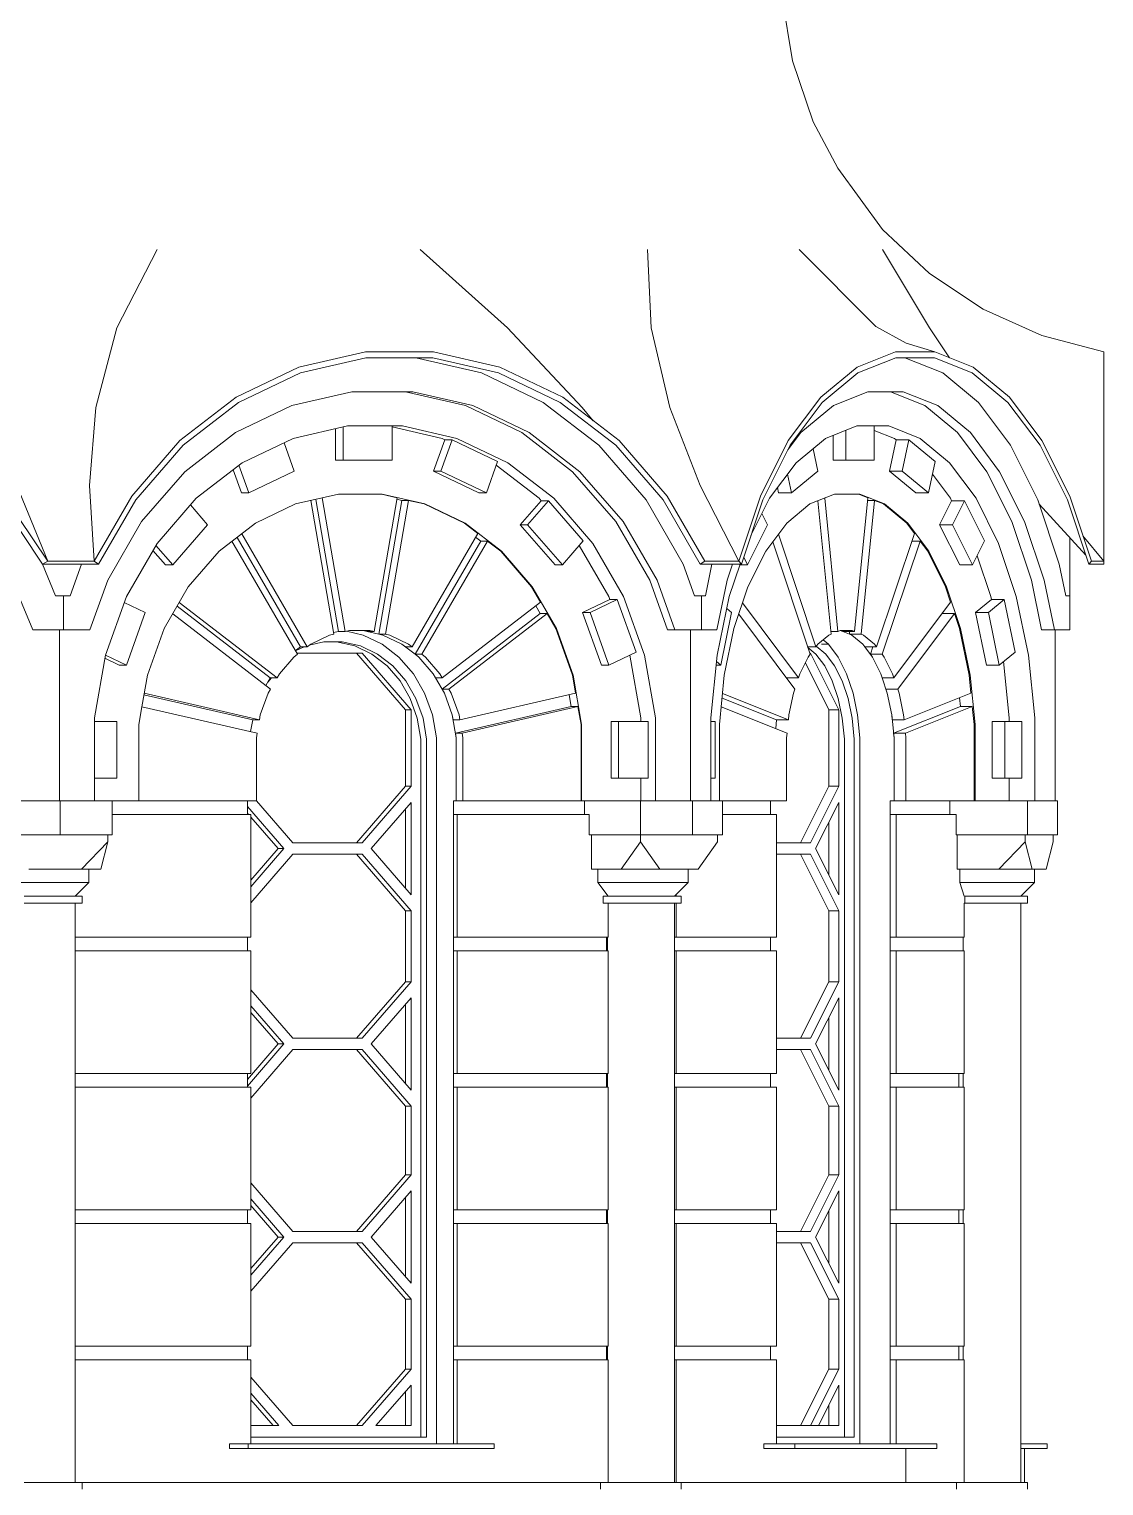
# Model space of a CAD drawing. Header units: millimetres. Extents: x -4890 to 184123, y 36 to 148549.
# Drawn here: x 90980 to 95710, y 132454 to 138866 of the extents above; entities that cross this region are included whole.
import ezdxf

# ---------------------------------------------------------------- set-up
doc = ezdxf.new("R2010")
doc.units = ezdxf.units.MM
doc.layers.add('Wall_Satelit', color=253, linetype='Continuous', lineweight=5)

msp = doc.modelspace()

# ---------------------------------------------------------------- linework, layer by layer
at = {"layer": 'Wall_Satelit'}
for p, q in [((94339.4, 138725.9), (94294.2, 139005.3)), ((94429.9, 138457.7), (94339.4, 138725.9)), ((94538.8, 138253.4), (94429.9, 138457.7)), ((94735.4, 137983.4), (94538.8, 138253.4)), ((94735.4, 137983.4), (94942.1, 137790.2)), ((91366, 137551.6), (91544.2, 137895.5)), ((92700.8, 137895.5), (93085.8, 137551.6)), ((93717.9, 137551.6), (93701.3, 137895.5)), ((94706.1, 137556.3), (94369.1, 137895.5)), ((94942.1, 137551.6), (94735.4, 137895.5)), ((94942.1, 137790.2), (95177.8, 137633.5)), ((95177.8, 137633.5), (95436, 137517.5)), ((91273.1, 137200.5), (91366, 137551.6)), ((93414.4, 137200.5), (93085.8, 137551.6)), ((93800.3, 137200.5), (93717.9, 137551.6)), ((94706.1, 137556.3), (94840.1, 137484)), ((95031, 137419.2), (94942.1, 137551.6)), ((94840.1, 137484), (94965.3, 137445.4)), ((95436, 137517.5), (95709.7, 137445.4)), ((92167.3, 137378.1), (92460.3, 137445.4)), ((92173.9, 137352.7), (92462.5, 137419)), ((92460.3, 137445.4), (92609.7, 137445.4)), ((92462.5, 137419), (92609.7, 137419)), ((92609.7, 137445.4), (92759.1, 137445.4)), ((92609.7, 137419), (92756.8, 137419)), ((92681.8, 137419), (92970.4, 137352.7)), ((92756.8, 137419), (93045.4, 137352.7)), ((92759.1, 137445.4), (93052.1, 137378.1)), ((94623.6, 137378.1), (94792.8, 137445.4)), ((94627.4, 137352.7), (94794.1, 137419)), ((94792.8, 137445.4), (94879, 137445.4)), ((94794.1, 137419), (94879, 137419)), ((94834.1, 137419), (95000.7, 137352.7)), ((94879, 137445.4), (94965.3, 137445.4)), ((94879, 137419), (94964, 137419)), ((94964, 137419), (95130.6, 137352.7)), ((94965.3, 137445.4), (95134.5, 137378.1)), ((95709.7, 137378.1), (95709.7, 137445.4)), ((91891.2, 137246), (92167.3, 137378.1)), ((91902, 137222.7), (92173.9, 137352.7)), ((92970.4, 137352.7), (93242.3, 137222.7)), ((93045.4, 137352.7), (93317.3, 137222.7)), ((93052.1, 137378.1), (93328.1, 137246)), ((94464.2, 137246), (94623.6, 137378.1)), ((94470.5, 137222.7), (94627.4, 137352.7)), ((95000.7, 137352.7), (95157.7, 137222.7)), ((95130.6, 137352.7), (95287.6, 137222.7)), ((95134.5, 137378.1), (95293.8, 137246)), ((95709.7, 137246), (95709.7, 137378.1)), ((91642.8, 137054.4), (91891.2, 137246)), ((91657.4, 137033.9), (91902, 137222.7)), ((91888.6, 137089.7), (92136.8, 137208.5)), ((92136.8, 137208.5), (92400.3, 137269)), ((92400.3, 137269), (92669, 137269)), ((92636.5, 137269), (92900, 137208.5)), ((92669, 137269), (92932.5, 137208.5)), ((92900, 137208.5), (93148.3, 137089.7)), ((92932.5, 137208.5), (93180.8, 137089.7)), ((93242.3, 137222.7), (93487, 137033.9)), ((93317.3, 137222.7), (93562, 137033.9)), ((93328.1, 137246), (93576.5, 137054.4)), ((94320.8, 137054.4), (94464.2, 137246)), ((94329.2, 137033.9), (94470.5, 137222.7)), ((94376.1, 137089.7), (94519.4, 137208.5)), ((94519.4, 137208.5), (94671.6, 137269)), ((94671.6, 137269), (94826.7, 137269)), ((94770.4, 137269), (94922.5, 137208.5)), ((94826.7, 137269), (94978.8, 137208.5)), ((94922.5, 137208.5), (95065.9, 137089.7)), ((94978.8, 137208.5), (95122.1, 137089.7)), ((95298.9, 137033.9), (95157.7, 137222.7)), ((95428.8, 137033.9), (95287.6, 137222.7)), ((95437.2, 137054.4), (95293.8, 137246)), ((95709.7, 137054.4), (95709.7, 137246)), ((91246.2, 136856.4), (91273.1, 137200.5)), ((93462.7, 137142.2), (93414.4, 137200.5)), ((93933.8, 136856.4), (93800.3, 137200.5)), ((91665.2, 136917.4), (91888.6, 137089.7)), ((92142.2, 137064.2), (92380.6, 137119)), ((92328.9, 136969), (92328.9, 137107.1)), ((92361.4, 136969), (92361.4, 137114.6)), ((92380.6, 137119), (92623.7, 137119)), ((92577.9, 136969), (92577.9, 137119)), ((92577.9, 137114.6), (92797.1, 137064.2)), ((92623.7, 137119), (92862.1, 137064.2)), ((93148.3, 137089.7), (93371.7, 136917.4)), ((93180.8, 137089.7), (93404.2, 136917.4)), ((94319, 137013.4), (94376.1, 137089.7)), ((94485, 137064.2), (94622.7, 137119)), ((94574, 136969), (94574, 137099.7)), ((94622.7, 137119), (94763, 137119)), ((94699, 136969), (94699, 137119)), ((94699, 137099.7), (94788.1, 137064.2)), ((94763, 137119), (94900.7, 137064.2)), ((95194.8, 136917.4), (95065.9, 137089.7)), ((95251.1, 136917.4), (95122.1, 137089.7)), ((91431.6, 136810.4), (91642.8, 137054.4)), ((91449.3, 136793.6), (91657.4, 137033.9)), ((91917.6, 136956.8), (92142.2, 137064.2)), ((92147.1, 136919.8), (92102.2, 137045.1)), ((92759.7, 136919.8), (92809.4, 137058.4)), ((92792.2, 136919.8), (92841.9, 137058.4)), ((92797.1, 137064.2), (92809.4, 137058.4)), ((92809.4, 137058.4), (92841.9, 137058.4)), ((92841.9, 137058.4), (93041.9, 136962.7)), ((92862.1, 137064.2), (93086.7, 136956.8)), ((93695.1, 136793.6), (93487, 137033.9)), ((93770.1, 136793.6), (93562, 137033.9)), ((93787.8, 136810.4), (93576.5, 137054.4)), ((94198.8, 136810.4), (94320.8, 137054.4)), ((94209.1, 136793.6), (94329.2, 137033.9)), ((94355.3, 136956.8), (94485, 137064.2)), ((94450.3, 136919.8), (94429.9, 137018.6)), ((94517.8, 136969), (94517.8, 137077.3)), ((94766.5, 136919.8), (94795.2, 137058.4)), ((94788.1, 137064.2), (94795.2, 137058.4)), ((94795.2, 137058.4), (94851.5, 137058.4)), ((94822.8, 136919.8), (94851.5, 137058.4)), ((94851.5, 137058.4), (94966.9, 136962.7)), ((94900.7, 137064.2), (95030.3, 136956.8)), ((95419.1, 136793.6), (95298.9, 137033.9)), ((95549, 136793.6), (95428.8, 137033.9)), ((95559.2, 136810.4), (95437.2, 137054.4)), ((95709.7, 136810.4), (95709.7, 137054.4)), ((91715.5, 136800.9), (91917.6, 136956.8)), ((92328.9, 136969), (92361.4, 136969)), ((92361.4, 136969), (92577.9, 136969)), ((92992.2, 136824.1), (93041.9, 136962.7)), ((93086.7, 136956.8), (93288.9, 136800.9)), ((94238.6, 136800.9), (94355.3, 136956.8)), ((94517.8, 136969), (94574, 136969)), ((94574, 136969), (94699, 136969)), ((94938.2, 136824.1), (94966.9, 136962.7)), ((95147, 136800.9), (95030.3, 136956.8)), ((91475.2, 136698), (91665.2, 136917.4)), ((91914.6, 136824.1), (91878, 136926.2)), ((91947.1, 136824.1), (91903.4, 136945.9)), ((91947.1, 136824.1), (92147.1, 136919.8)), ((92759.7, 136919.8), (92959.7, 136824.1)), ((92759.7, 136919.8), (92792.2, 136919.8)), ((92792.2, 136919.8), (92992.2, 136824.1)), ((93035.9, 136945.9), (93223.9, 136800.9)), ((93561.6, 136698), (93371.7, 136917.4)), ((93594.1, 136698), (93404.2, 136917.4)), ((94334.8, 136824.1), (94317.8, 136906.6)), ((94334.8, 136824.1), (94450.3, 136919.8)), ((94766.5, 136919.8), (94882, 136824.1)), ((94766.5, 136919.8), (94822.8, 136919.8)), ((94822.8, 136919.8), (94938.2, 136824.1)), ((95034.4, 136800.9), (94955.3, 136906.6)), ((95304.5, 136698), (95194.8, 136917.4)), ((95360.8, 136698), (95251.1, 136917.4)), ((91061.7, 136523.6), (90926, 136856.4)), ((91265.6, 136523.6), (91246.2, 136856.4)), ((91914.6, 136824.1), (91947.1, 136824.1)), ((92959.7, 136824.1), (92992.2, 136824.1)), ((94103, 136523.6), (93933.8, 136856.4)), ((94278.5, 136824.1), (94273.7, 136847.7)), ((94278.5, 136824.1), (94334.8, 136824.1)), ((94882, 136824.1), (94938.2, 136824.1)), ((91038.3, 136511.1), (90849.6, 136793.6)), ((91061.7, 136523.6), (90870, 136810.4)), ((91265.6, 136523.6), (91431.6, 136810.4)), ((91285.8, 136511.1), (91449.3, 136793.6)), ((91543.6, 136602.4), (91715.5, 136800.9)), ((91765.4, 136684), (91689.8, 136771.2)), ((91975.7, 136691), (92153, 136775.8)), ((92153, 136775.8), (92341.2, 136819)), ((92320.5, 136203.1), (92219.2, 136791)), ((92341.5, 136214.8), (92241.3, 136796.1)), ((92371.5, 136214.8), (92270.2, 136802.7)), ((92341.2, 136819), (92533.1, 136819)), ((92497.9, 136214.8), (92599.3, 136803.2)), ((92518.9, 136203.1), (92620.2, 136791.6)), ((92530.6, 136819), (92599.3, 136803.2)), ((92533.1, 136819), (92721.4, 136775.8)), ((92548.9, 136203.1), (92650.2, 136791.6)), ((92598.1, 136796.6), (92620.2, 136791.6)), ((92620.2, 136791.6), (92650.2, 136791.6)), ((92650.2, 136791.6), (92718.9, 136775.8)), ((92718.9, 136775.8), (92896.2, 136691)), ((92718.9, 136775.8), (92721.4, 136775.8)), ((92721.4, 136775.8), (92898.7, 136691)), ((93141.4, 136684), (93233.3, 136790)), ((93173.9, 136684), (93265.8, 136790)), ((93233.3, 136790), (93223.9, 136800.9)), ((93233.3, 136790), (93265.8, 136790)), ((93418.9, 136613.2), (93265.8, 136790)), ((93460.8, 136602.4), (93288.9, 136800.9)), ((93858.5, 136511.1), (93695.1, 136793.6)), ((93933.5, 136511.1), (93770.1, 136793.6)), ((93953.8, 136523.6), (93787.8, 136810.4)), ((94103, 136523.6), (94198.8, 136810.4)), ((94114.7, 136511.1), (94209.1, 136793.6)), ((94156.8, 136637.3), (94238.6, 136800.9)), ((94313.8, 136691), (94416.2, 136775.8)), ((94416.2, 136775.8), (94524.9, 136819)), ((94510, 136203.1), (94451.6, 136789.9)), ((94539.4, 136214.8), (94481.1, 136801.6)), ((94524.9, 136819), (94635.6, 136819)), ((94612.4, 136214.8), (94670.9, 136803.2)), ((94631.3, 136819), (94670.9, 136803.2)), ((94635.6, 136819), (94744.3, 136775.8)), ((94641.8, 136203.1), (94700.4, 136791.6)), ((94669.8, 136791.6), (94700.4, 136791.6)), ((94700.4, 136791.6), (94740, 136775.8)), ((94740, 136775.8), (94842.4, 136691)), ((94740, 136775.8), (94744.3, 136775.8)), ((94744.3, 136775.8), (94846.7, 136691)), ((94986.8, 136684), (95039.9, 136790)), ((95039.9, 136790), (95034.4, 136800.9)), ((95039.9, 136790), (95096.2, 136790)), ((95043.1, 136684), (95096.2, 136790)), ((95184.5, 136613.2), (95096.2, 136790)), ((95246.3, 136602.4), (95147, 136800.9)), ((95513.5, 136511.1), (95419.1, 136793.6)), ((95630.1, 136550.8), (95425.6, 136774.1)), ((95643.4, 136511.1), (95549, 136793.6)), ((95655, 136523.6), (95559.2, 136810.4)), ((95709.7, 136523.6), (95709.7, 136810.4)), ((91325.9, 136440.1), (91475.2, 136698)), ((93710.9, 136440.1), (93561.6, 136698)), ((93743.4, 136440.1), (93594.1, 136698)), ((94230, 136684), (94205.1, 136733.7)), ((95390.7, 136440.1), (95304.5, 136698)), ((95447, 136440.1), (95360.8, 136698)), ((91612.4, 136507.2), (91765.4, 136684)), ((91816.1, 136567.9), (91975.7, 136691)), ((92203.7, 136147.2), (91915.8, 136644.7)), ((92665.7, 136147.2), (92954.4, 136646.1)), ((92896.2, 136691), (92954.4, 136646.1)), ((92896.2, 136691), (92898.7, 136691)), ((92898.7, 136691), (93058.2, 136567.9)), ((93141.4, 136684), (93173.9, 136684)), ((93294.5, 136507.2), (93141.4, 136684)), ((93327, 136507.2), (93173.9, 136684)), ((94141.6, 136507.2), (94230, 136684)), ((94221.7, 136567.9), (94313.8, 136691)), ((94442.6, 136147.2), (94277.2, 136642.1)), ((94709.3, 136147.2), (94876, 136646.1)), ((94842.4, 136691), (94846.7, 136691)), ((94876, 136646.1), (94842.4, 136691)), ((94938.8, 136567.9), (94846.7, 136691)), ((94986.8, 136684), (95043.1, 136684)), ((95075.2, 136507.2), (94986.8, 136684)), ((95131.5, 136507.2), (95043.1, 136684)), ((95709.7, 136523.6), (95617.7, 136635.5)), ((91408.5, 136369), (91543.6, 136602.4)), ((91579.9, 136507.2), (91525.1, 136570.4)), ((91612.4, 136507.2), (91538.1, 136592.9)), ((91680.4, 136411.1), (91816.1, 136567.9)), ((92160.5, 136113.9), (91872.6, 136611.4)), ((92173.7, 136147.2), (91895, 136628.7)), ((92678.9, 136113.9), (92967.6, 136612.7)), ((92708.9, 136113.9), (92997.6, 136612.7)), ((92945.1, 136630.1), (92967.6, 136612.7)), ((92967.6, 136612.7), (92997.6, 136612.7)), ((92997.6, 136612.7), (93055.7, 136567.9)), ((93191.4, 136411.1), (93055.7, 136567.9)), ((93055.7, 136567.9), (93058.2, 136567.9)), ((93193.9, 136411.1), (93058.2, 136567.9)), ((93327, 136507.2), (93418.9, 136613.2)), ((93530.8, 136369), (93401.2, 136592.9)), ((93595.8, 136369), (93460.8, 136602.4)), ((94143.3, 136411.1), (94221.7, 136567.9)), ((94417.6, 136113.9), (94252.3, 136608.7)), ((94734.2, 136113.9), (94900.9, 136612.7)), ((94864.8, 136612.7), (94900.9, 136612.7)), ((94934.5, 136567.9), (94900.9, 136612.7)), ((94934.5, 136567.9), (94938.8, 136567.9)), ((95012.8, 136411.1), (94934.5, 136567.9)), ((95017.2, 136411.1), (94938.8, 136567.9)), ((95131.5, 136507.2), (95184.5, 136613.2)), ((95324.2, 136369), (95246.3, 136602.4)), ((95559.7, 136511.1), (95559.7, 136627.7)), ((91038.3, 136511.1), (91061.7, 136523.6)), ((91038.3, 136511.1), (91285.8, 136511.1)), ((91095.9, 136372.1), (91038.3, 136511.1)), ((91061.7, 136523.6), (91265.6, 136523.6)), ((91160.9, 136372.1), (91210.8, 136511.1)), ((91265.6, 136523.6), (91285.8, 136511.1)), ((91579.9, 136507.2), (91612.4, 136507.2)), ((93294.5, 136507.2), (93327, 136507.2)), ((93908.4, 136372.1), (93858.5, 136511.1)), ((93933.5, 136511.1), (93953.8, 136523.6)), ((93933.5, 136511.1), (94114.7, 136511.1)), ((93953.8, 136523.6), (94103, 136523.6)), ((93956, 136372.1), (93984.8, 136511.1)), ((94051.3, 136440.1), (94075, 136511.1)), ((94061.4, 136369), (94108.9, 136511.1)), ((94114.7, 136511.1), (94103, 136523.6)), ((94107.6, 136507.2), (94141.6, 136507.2)), ((94141.6, 136507.2), (94124.7, 136541)), ((95075.2, 136507.2), (95131.5, 136507.2)), ((95211.7, 136369), (95151.9, 136547.9)), ((95542.3, 136372.1), (95513.5, 136511.1)), ((95559.7, 136372.1), (95559.7, 136511.1)), ((95643.4, 136511.1), (95655, 136523.6)), ((95643.4, 136511.1), (95709.7, 136511.1)), ((95655, 136523.6), (95709.7, 136523.6)), ((95709.7, 136511.1), (95709.7, 136523.6)), ((90995.7, 136222.1), (90905.4, 136440.1)), ((91247.7, 136222.1), (91325.9, 136440.1)), ((93789.1, 136222.1), (93710.9, 136440.1)), ((93821.6, 136222.1), (93743.4, 136440.1)), ((94006.1, 136222.1), (94051.3, 136440.1)), ((95435.9, 136222.1), (95390.7, 136440.1)), ((95492.1, 136222.1), (95447, 136440.1)), ((91573.8, 136226.9), (91680.4, 136411.1)), ((93191.4, 136411.1), (93193.9, 136411.1)), ((93230.3, 136344), (93191.4, 136411.1)), ((93300.6, 136226.9), (93193.9, 136411.1)), ((94081.8, 136226.9), (94143.3, 136411.1)), ((95012.8, 136411.1), (95017.2, 136411.1)), ((95035.3, 136344), (95012.8, 136411.1)), ((95078.7, 136226.9), (95017.2, 136411.1)), ((91095.9, 136372.1), (91130.8, 136372.1)), ((91130.8, 136372.1), (91160.9, 136372.1)), ((91130.8, 136222.1), (91130.8, 136372.1)), ((91315.5, 136109.7), (91408.5, 136369)), ((91398.7, 136341.6), (91491, 136297.4)), ((91631.5, 136326.6), (92041.1, 136010.6)), ((91640.8, 136342.6), (92071.1, 136010.6)), ((92798.3, 136010.6), (93230.3, 136344)), ((93229.2, 136294.1), (93209.6, 136328)), ((93415.9, 136297.4), (93535.9, 136354.8)), ((93448.4, 136297.4), (93568.4, 136354.8)), ((93535.9, 136354.8), (93530.8, 136369)), ((93535.9, 136354.8), (93568.4, 136354.8)), ((93651.2, 136123.8), (93568.4, 136354.8)), ((93688.8, 136109.7), (93595.8, 136369)), ((93908.4, 136372.1), (93938.6, 136372.1)), ((93938.6, 136372.1), (93956, 136372.1)), ((93938.6, 136222.1), (93938.6, 136372.1)), ((94007.7, 136109.7), (94061.4, 136369)), ((94050.2, 136315), (94071.5, 136297.4)), ((94366, 136010.6), (94119.5, 136340)), ((94785.8, 136010.6), (95035.3, 136344)), ((95145.3, 136297.4), (95214.6, 136354.8)), ((95201.6, 136297.4), (95270.9, 136354.8)), ((95214.6, 136354.8), (95211.7, 136369)), ((95214.6, 136354.8), (95270.9, 136354.8)), ((95318.7, 136123.8), (95270.9, 136354.8)), ((95378, 136109.7), (95324.2, 136369)), ((95542.3, 136372.1), (95559.7, 136372.1)), ((95559.7, 136222.1), (95559.7, 136372.1)), ((91408.1, 136066.5), (91491, 136297.4)), ((91611.9, 136292.7), (92042.2, 135960.7)), ((92797.1, 135960.7), (93229.2, 136294.1)), ((92827.1, 135960.7), (93259.2, 136294.1)), ((93229.2, 136294.1), (93259.2, 136294.1)), ((93298.1, 136226.9), (93259.2, 136294.1)), ((93415.9, 136297.4), (93448.4, 136297.4)), ((93498.7, 136066.5), (93415.9, 136297.4)), ((93531.2, 136066.5), (93448.4, 136297.4)), ((94023.6, 136066.5), (94071.5, 136297.4)), ((94349.3, 135960.7), (94102.9, 136290.1)), ((94802.5, 135960.7), (95052, 136294.1)), ((95000, 136294.1), (94999.4, 136296)), ((95000, 136294.1), (95052, 136294.1)), ((95074.4, 136226.9), (95052, 136294.1)), ((95145.3, 136297.4), (95201.6, 136297.4)), ((95193.1, 136066.5), (95145.3, 136297.4)), ((95249.4, 136066.5), (95201.6, 136297.4)), ((90995.7, 136222.1), (91130.8, 136222.1)), ((91113.3, 135469), (91113.3, 136222.1)), ((91130.8, 136222.1), (91247.7, 136222.1)), ((91500.3, 136022.1), (91573.8, 136226.9)), ((92219.3, 136159.3), (92302.1, 136198.8)), ((92302.1, 136198.8), (92320.5, 136203.1)), ((92319.3, 136209.7), (92341.5, 136214.8)), ((92341.5, 136214.8), (92371.5, 136214.8)), ((92371.5, 136214.8), (92389.9, 136219)), ((92376.3, 136215.9), (92450.4, 136198.8)), ((92389.9, 136219), (92479.5, 136219)), ((92449.5, 136219), (92467.9, 136214.8)), ((92450.4, 136198.8), (92533.2, 136159.3)), ((92467.9, 136214.8), (92518.9, 136203.1)), ((92467.9, 136214.8), (92497.9, 136214.8)), ((92479.5, 136219), (92497.9, 136214.8)), ((92518.9, 136203.1), (92537.3, 136198.8)), ((92518.9, 136203.1), (92537.3, 136198.8)), ((92518.9, 136203.1), (92548.9, 136203.1)), ((92537.3, 136198.8), (92620, 136159.3)), ((92548.9, 136203.1), (92567.3, 136198.8)), ((92567.3, 136198.8), (92650, 136159.3)), ((93298.1, 136226.9), (93300.6, 136226.9)), ((93371.5, 136022.1), (93298.1, 136226.9)), ((93374, 136022.1), (93300.6, 136226.9)), ((93789.1, 136222.1), (93821.6, 136222.1)), ((93821.6, 136222.1), (93938.6, 136222.1)), ((93891, 135469), (93891, 136222.1)), ((93938.6, 136222.1), (94006.1, 136222.1)), ((94039.4, 136022.1), (94081.8, 136226.9)), ((94451.6, 136159.3), (94499.4, 136198.8)), ((94499.4, 136198.8), (94510, 136203.1)), ((94508.8, 136214.8), (94539.4, 136214.8)), ((94539.4, 136214.8), (94550.1, 136219)), ((94549.9, 136219), (94560.5, 136214.8)), ((94550.1, 136219), (94601.8, 136219)), ((94560.5, 136214.8), (94589.9, 136203.1)), ((94560.5, 136214.8), (94612.4, 136214.8)), ((94589.9, 136203.1), (94591, 136214.8)), ((94589.9, 136203.1), (94600.5, 136198.8)), ((94589.9, 136203.1), (94600.5, 136198.8)), ((94589.9, 136203.1), (94641.8, 136203.1)), ((94600.5, 136198.8), (94648.3, 136159.3)), ((94601.8, 136219), (94612.4, 136214.8)), ((94641.8, 136203.1), (94652.5, 136198.8)), ((94652.5, 136198.8), (94700.3, 136159.3)), ((95116.8, 136022.1), (95074.4, 136226.9)), ((95074.4, 136226.9), (95078.7, 136226.9)), ((95121.1, 136022.1), (95078.7, 136226.9)), ((95435.9, 136222.1), (95492.1, 136222.1)), ((95492.1, 136222.1), (95559.7, 136222.1)), ((95494.7, 135469), (95494.7, 136222.1)), ((92151.2, 136129.9), (92173.7, 136147.2)), ((92151.9, 136128.8), (92190.4, 136147.2)), ((92157.5, 136119), (92445.3, 136119)), ((92173.7, 136147.2), (92203.7, 136147.2)), ((92203.7, 136147.2), (92219.3, 136159.3)), ((92212.7, 136154.1), (92277.3, 136169)), ((92277.3, 136169), (92358.3, 136169)), ((92333.3, 136169), (92412.8, 136150.7)), ((92358.3, 136169), (92437.8, 136150.7)), ((92412.8, 136150.7), (92487.7, 136115)), ((92635.9, 135870.1), (92420.3, 136119)), ((92437.8, 136150.7), (92512.7, 136115)), ((92660.9, 135870.1), (92445.3, 136119)), ((92533.2, 136159.3), (92607.7, 136101.8)), ((92620, 136159.3), (92678.9, 136113.9)), ((92620, 136159.3), (92635.7, 136147.2)), ((92635.7, 136147.2), (92665.7, 136147.2)), ((92650, 136159.3), (92665.7, 136147.2)), ((93531.2, 136066.5), (93651.2, 136123.8)), ((94406.5, 136147.2), (94442.6, 136147.2)), ((94407.5, 136144.1), (94442.7, 136115)), ((94415.9, 136119), (94418.3, 136119)), ((94542.7, 135870.1), (94418.3, 136119)), ((94442.6, 136147.2), (94451.6, 136159.3)), ((94444.3, 136149.5), (94486, 136115)), ((94467, 136159.3), (94497.9, 136159.3)), ((94474.7, 136178.4), (94497.9, 136159.3)), ((94540.9, 136101.8), (94497.9, 136159.3)), ((94657.3, 136147.2), (94648.3, 136159.3)), ((94691.3, 136101.8), (94657.3, 136147.2)), ((94657.3, 136147.2), (94709.3, 136147.2)), ((94682.3, 136113.9), (94693.4, 136147.2)), ((94709.3, 136147.2), (94700.3, 136159.3)), ((95249.4, 136066.5), (95318.7, 136123.8)), ((91268.1, 135834.4), (91315.5, 136109.7)), ((91313.2, 136096.3), (91375.6, 136066.5)), ((91315.8, 136110.6), (91408.1, 136066.5)), ((91375.6, 136066.5), (91408.1, 136066.5)), ((92081.5, 136028.7), (92144.8, 136101.8)), ((92144.8, 136101.8), (92160.5, 136113.9)), ((92487.7, 136115), (92555.1, 136063)), ((92512.7, 136115), (92580.1, 136063)), ((92612.4, 135996.8), (92555.1, 136063)), ((92637.4, 135996.8), (92580.1, 136063)), ((92671, 136028.7), (92607.7, 136101.8)), ((92678.9, 136113.9), (92694.5, 136101.8)), ((92678.9, 136113.9), (92708.9, 136113.9)), ((92757.8, 136028.7), (92694.5, 136101.8)), ((92708.9, 136113.9), (92724.5, 136101.8)), ((92787.8, 136028.7), (92724.5, 136101.8)), ((93498.7, 136066.5), (93531.2, 136066.5)), ((93671.3, 135834.4), (93623.8, 136109.7)), ((93736.3, 135834.4), (93688.8, 136109.7)), ((93980.3, 135834.4), (94007.7, 136109.7)), ((94003.4, 136066.5), (94023.6, 136066.5)), ((94005, 136081.9), (94023.6, 136066.5)), ((94372, 136028.7), (94408.6, 136101.8)), ((94499.4, 135870.1), (94396.1, 136076.8)), ((94408.6, 136101.8), (94417.6, 136113.9)), ((94481.6, 136063), (94442.7, 136115)), ((94514.7, 135996.8), (94481.6, 136063)), ((94524.9, 136063), (94486, 136115)), ((94558, 135996.8), (94524.9, 136063)), ((94577.4, 136028.7), (94540.9, 136101.8)), ((94682.3, 136113.9), (94734.2, 136113.9)), ((94691.3, 136101.8), (94682.3, 136113.9)), ((94727.9, 136028.7), (94691.3, 136101.8)), ((94743.3, 136101.8), (94734.2, 136113.9)), ((94779.8, 136028.7), (94743.3, 136101.8)), ((95193.1, 136066.5), (95249.4, 136066.5)), ((95292.8, 135834.4), (95268.1, 136081.9)), ((95405.3, 135834.4), (95378, 136109.7)), ((91476.5, 135883.5), (91500.3, 136022.1)), ((92021.5, 135976.7), (92041.1, 136010.6)), ((92030.1, 135991.7), (92046.5, 136010.6)), ((92041.1, 136010.6), (92071.1, 136010.6)), ((92071.1, 136010.6), (92081.5, 136028.7)), ((92657.4, 135919), (92612.4, 135996.8)), ((92682.4, 135919), (92637.4, 135996.8)), ((92720.7, 135942.7), (92671, 136028.7)), ((92768.3, 136010.6), (92757.8, 136028.7)), ((92807.6, 135942.7), (92768.3, 136010.6)), ((92768.3, 136010.6), (92798.3, 136010.6)), ((92798.3, 136010.6), (92787.8, 136028.7)), ((93371.5, 136022.1), (93374, 136022.1)), ((93385.2, 135942.9), (93371.5, 136022.1)), ((93411.5, 135804.8), (93374, 136022.1)), ((94017.8, 135804.8), (94039.4, 136022.1)), ((94313.4, 136008.7), (94314, 136010.6)), ((94314, 136010.6), (94366, 136010.6)), ((94366, 136010.6), (94372, 136028.7)), ((94540.7, 135919), (94514.7, 135996.8)), ((94584, 135919), (94558, 135996.8)), ((94606.2, 135942.7), (94577.4, 136028.7)), ((94733.9, 136010.6), (94727.9, 136028.7)), ((94756.6, 135942.7), (94733.9, 136010.6)), ((94733.9, 136010.6), (94785.8, 136010.6)), ((94785.8, 136010.6), (94779.8, 136028.7)), ((95116.8, 136022.1), (95121.1, 136022.1)), ((95124.7, 135942.9), (95116.8, 136022.1)), ((95142.8, 135804.8), (95121.1, 136022.1)), ((91485.4, 135935.7), (91963.8, 135825.9)), ((91486.6, 135942.3), (91993.8, 135825.9)), ((91997.5, 135847.1), (92031.8, 135942.7)), ((92031.8, 135942.7), (92042.2, 135960.7)), ((92755, 135847.1), (92720.7, 135942.7)), ((92797.1, 135960.7), (92827.1, 135960.7)), ((92807.6, 135942.7), (92797.1, 135960.7)), ((92841.9, 135847.1), (92807.6, 135942.7)), ((92837.6, 135942.7), (92827.1, 135960.7)), ((92871.9, 135847.1), (92837.6, 135942.7)), ((92875.5, 135825.9), (93385.2, 135942.9)), ((93365.3, 135884.1), (93356.3, 135936.3)), ((94031.3, 135941.2), (94321.4, 135825.9)), ((94323.5, 135847.1), (94343.3, 135942.7)), ((94343.3, 135942.7), (94349.3, 135960.7)), ((94625.9, 135847.1), (94606.2, 135942.7)), ((94750.6, 135960.7), (94802.5, 135960.7)), ((94756.6, 135942.7), (94750.6, 135960.7)), ((94776.4, 135847.1), (94756.6, 135942.7)), ((94808.5, 135942.7), (94802.5, 135960.7)), ((94828.3, 135847.1), (94808.5, 135942.7)), ((94830.5, 135825.9), (95124.7, 135942.9)), ((91462.9, 135804.8), (91476.4, 135883.5)), ((91476.5, 135883.5), (91983.7, 135767)), ((92635.9, 135533), (92635.9, 135870.1)), ((92635.9, 135870.1), (92660.9, 135870.1)), ((92688.4, 135832.6), (92657.4, 135919)), ((92660.9, 135533), (92660.9, 135870.1)), ((92713.4, 135832.6), (92682.4, 135919)), ((92855.7, 135767), (93365.3, 135884.1)), ((92885.7, 135767), (93395.3, 135884.1)), ((93365.3, 135884.1), (93395.3, 135884.1)), ((93409, 135804.8), (93395.3, 135884.1)), ((94025.5, 135882.4), (94315.5, 135767)), ((94029.3, 135921.4), (94269.4, 135825.9)), ((94499.4, 135533), (94499.4, 135870.1)), ((94499.4, 135870.1), (94542.7, 135870.1)), ((94558.6, 135832.6), (94540.7, 135919)), ((94542.7, 135533), (94542.7, 135870.1)), ((94601.9, 135832.6), (94584, 135919)), ((94784.3, 135767), (95078.6, 135884.1)), ((94836.3, 135767), (95130.5, 135884.1)), ((95078.6, 135884.1), (95074.7, 135923)), ((95078.6, 135884.1), (95130.5, 135884.1)), ((95138.4, 135804.8), (95130.5, 135884.1)), ((91268.1, 135469), (91268.1, 135834.4)), ((91268.1, 135819), (91365.5, 135819)), ((91365.5, 135569), (91365.5, 135819)), ((91462.9, 135469), (91462.9, 135804.8)), ((91954.8, 135773.6), (91963.8, 135825.9)), ((91963.8, 135825.9), (91993.8, 135825.9)), ((91993.8, 135825.9), (91997.5, 135847.1)), ((92704.2, 135740.8), (92688.4, 135832.6)), ((92729.2, 135740.8), (92713.4, 135832.6)), ((92772.5, 135745.7), (92755, 135847.1)), ((92859.3, 135745.7), (92841.9, 135847.1)), ((92845.5, 135825.9), (92841.9, 135847.1)), ((92845.5, 135825.9), (92875.5, 135825.9)), ((92875.5, 135825.9), (92871.9, 135847.1)), ((93409, 135469), (93409, 135804.8)), ((93409, 135804.8), (93411.5, 135804.8)), ((93411.5, 135469), (93411.5, 135804.8)), ((93541.4, 135569), (93541.4, 135819)), ((93541.4, 135819), (93573.9, 135819)), ((93573.9, 135569), (93573.9, 135819)), ((93573.9, 135819), (93703.8, 135819)), ((93671.3, 135819), (93671.3, 135834.4)), ((93703.8, 135569), (93703.8, 135819)), ((93736.3, 135469), (93736.3, 135834.4)), ((93980.3, 135469), (93980.3, 135834.4)), ((93980.3, 135819), (93999, 135819)), ((93999, 135569), (93999, 135819)), ((94017.8, 135469), (94017.8, 135804.8)), ((94265.6, 135786.9), (94269.4, 135825.9)), ((94269.4, 135825.9), (94321.4, 135825.9)), ((94321.4, 135825.9), (94323.5, 135847.1)), ((94567.7, 135740.8), (94558.6, 135832.6)), ((94611, 135740.8), (94601.9, 135832.6)), ((94636, 135745.7), (94625.9, 135847.1)), ((94786.5, 135745.7), (94776.4, 135847.1)), ((94778.5, 135825.9), (94776.4, 135847.1)), ((94778.5, 135825.9), (94830.5, 135825.9)), ((94830.5, 135825.9), (94828.3, 135847.1)), ((95138.4, 135469), (95138.4, 135804.8)), ((95138.4, 135804.8), (95142.8, 135804.8)), ((95142.8, 135469), (95142.8, 135804.8)), ((95217.8, 135569), (95217.8, 135819)), ((95217.8, 135819), (95274, 135819)), ((95274, 135569), (95274, 135819)), ((95274, 135819), (95349, 135819)), ((95292.8, 135819), (95292.8, 135834.4)), ((95349, 135569), (95349, 135819)), ((95405.3, 135469), (95405.3, 135834.4)), ((91980, 135745.7), (91983.7, 135767)), ((91980, 135469), (91980, 135745.7)), ((92704.2, 132669), (92704.2, 135740.8)), ((92729.2, 132669), (92729.2, 135740.8)), ((92772.5, 132639), (92772.5, 135745.7)), ((92859.3, 135745.7), (92855.7, 135767)), ((92855.7, 135767), (92885.7, 135767)), ((92859.3, 135469), (92859.3, 135745.7)), ((92889.3, 135745.7), (92885.7, 135767)), ((92889.3, 135469), (92889.3, 135745.7)), ((94313.4, 135745.7), (94315.5, 135767)), ((94313.4, 135469), (94313.4, 135745.7)), ((94567.7, 132669), (94567.7, 135740.8)), ((94611, 132669), (94611, 135740.8)), ((94636, 132639), (94636, 135745.7)), ((94786.5, 135745.7), (94784.3, 135767)), ((94784.3, 135767), (94836.3, 135767)), ((94786.5, 135469), (94786.5, 135745.7)), ((94838.4, 135745.7), (94836.3, 135767)), ((94838.4, 135469), (94838.4, 135745.7)), ((91268.1, 135569), (91365.5, 135569)), ((93541.4, 135569), (93573.9, 135569)), ((93573.9, 135569), (93703.8, 135569)), ((93671.3, 135469), (93671.3, 135569)), ((93980.3, 135569), (93999, 135569)), ((95217.8, 135569), (95274, 135569)), ((95274, 135569), (95349, 135569)), ((95292.8, 135469), (95292.8, 135569)), ((92420.3, 135284), (92635.9, 135533)), ((92445.3, 135284), (92660.9, 135533)), ((92635.9, 135533), (92660.9, 135533)), ((94375, 135284), (94499.4, 135533)), ((94418.3, 135284), (94542.7, 135533)), ((94499.4, 135533), (94542.7, 135533)), ((90852.2, 135469), (91116.2, 135469)), ((91116.2, 135319), (91116.2, 135469)), ((91116.2, 135469), (91344.8, 135469)), ((91344.8, 135319), (91344.8, 135469)), ((91344.8, 135469), (91462.9, 135469)), ((91462.9, 135469), (91980, 135469)), ((91940.4, 135409), (91940.4, 135469)), ((92100.8, 135259), (91940.4, 135444.2)), ((91945.9, 135409), (91940.4, 135415.3)), ((92140.4, 135284), (91980, 135469.2)), ((92484.9, 135259), (92660.9, 135462.3)), ((92635.9, 135084.6), (92635.9, 135433.4)), ((92660.9, 135055.8), (92660.9, 135462.3)), ((92848.3, 132639), (92848.3, 135469)), ((92848.3, 135469), (92859.3, 135469)), ((92859.3, 135469), (92889.3, 135469)), ((92889.3, 135469), (93409, 135469)), ((93409, 135469), (93411.5, 135469)), ((93411.5, 135469), (93567.2, 135469)), ((93423.5, 135409), (93423.5, 135469)), ((93567.2, 135469), (93670.2, 135469)), ((93670.2, 135319), (93670.2, 135469)), ((93670.2, 135469), (93898.8, 135469)), ((93898.8, 135319), (93898.8, 135469)), ((93898.8, 135469), (94030.8, 135469)), ((94030.8, 135319), (94030.8, 135469)), ((94030.8, 135469), (94313.4, 135469)), ((94242.4, 135409), (94242.4, 135469)), ((94441.1, 135259), (94542.7, 135462.3)), ((94542.7, 135055.8), (94542.7, 135462.3)), ((94769.9, 132639), (94769.9, 135469)), ((94769.9, 135469), (94786.5, 135469)), ((94786.5, 135469), (94838.4, 135469)), ((94838.4, 135469), (95138.4, 135469)), ((95031.3, 135409), (95031.3, 135469)), ((95138.4, 135469), (95142.8, 135469)), ((95142.8, 135469), (95232.7, 135469)), ((95232.7, 135469), (95373.4, 135469)), ((95373.4, 135319), (95373.4, 135469)), ((95373.4, 135469), (95505.4, 135469)), ((95505.4, 135319), (95505.4, 135469)), ((91344.8, 135409), (91472.7, 135409)), ((91472.7, 135409), (91955.6, 135409)), ((91955.6, 134869), (91955.6, 135409)), ((92075.8, 135259), (91955.6, 135397.8)), ((92848.3, 135409), (92863.4, 135409)), ((92863.4, 135409), (92980.8, 135409)), ((92863.4, 134869), (92863.4, 135409)), ((92980.8, 135409), (93422.9, 135409)), ((93422.9, 135409), (93444.7, 135409)), ((93444.7, 135319), (93444.7, 135409)), ((94030.8, 135409), (94190, 135409)), ((94190, 135409), (94268.5, 135409)), ((94268.5, 134869), (94268.5, 135409)), ((94499.4, 135142.4), (94499.4, 135375.7)), ((94769.9, 135409), (94796.1, 135409)), ((94796.1, 135409), (94996.1, 135409)), ((94796.1, 134869), (94796.1, 135409)), ((94996.1, 135409), (95060.3, 135409)), ((95060.3, 135319), (95060.3, 135409)), ((90852.2, 135319), (91116.2, 135319)), ((91116.2, 135319), (91344.8, 135319)), ((91210.6, 135169), (91326.5, 135289)), ((91295.4, 135169), (91326.5, 135289)), ((91326.5, 135289), (91326.5, 135319)), ((93444.7, 135319), (93670.2, 135319)), ((93455.3, 135169), (93455.3, 135319)), ((93585.4, 135169), (93670.2, 135289)), ((93670.2, 135289), (93670.2, 135319)), ((93670.2, 135319), (93898.8, 135319)), ((93755.1, 135169), (93670.2, 135289)), ((93898.8, 135319), (94030.8, 135319)), ((93924.8, 135169), (94009.6, 135289)), ((94009.6, 135289), (94009.6, 135319)), ((95060.3, 135319), (95373.4, 135319)), ((95064.7, 135169), (95064.7, 135319)), ((95246.9, 135169), (95362.8, 135289)), ((95362.8, 135289), (95362.8, 135319)), ((95393.8, 135169), (95362.8, 135289)), ((95373.4, 135319), (95505.4, 135319)), ((95455.9, 135169), (95487, 135289)), ((95487, 135289), (95487, 135319)), ((91955.6, 135120.2), (92075.8, 135259)), ((91955.6, 135091.3), (92100.8, 135259)), ((91955.6, 135020.6), (92140.4, 135234)), ((92075.8, 135259), (92100.8, 135259)), ((92140.4, 135284), (92445.3, 135284)), ((92140.4, 135234), (92445.3, 135234)), ((92635.9, 134985.1), (92420.3, 135234)), ((92660.9, 134985.1), (92445.3, 135234)), ((92660.9, 135055.8), (92484.9, 135259)), ((94268.5, 135284), (94418.3, 135284)), ((94268.5, 135234), (94418.3, 135234)), ((94499.4, 134985.1), (94375, 135234)), ((94542.7, 134985.1), (94418.3, 135234)), ((94542.7, 135055.8), (94441.1, 135259)), ((90978.7, 135169), (91210.6, 135169)), ((91210.6, 135169), (91295.4, 135169)), ((91243.4, 135109), (91243.4, 135169)), ((93455.3, 135169), (93585.4, 135169)), ((93483, 135109), (93483, 135169)), ((93585.4, 135169), (93755.1, 135169)), ((93755.1, 135169), (93924.8, 135169)), ((93880.2, 135109), (93880.2, 135169)), ((95064.7, 135169), (95246.9, 135169)), ((95076.4, 135109), (95076.4, 135169)), ((95246.9, 135169), (95393.8, 135169)), ((95393.8, 135169), (95455.9, 135169)), ((95404, 135109), (95404, 135169)), ((90945.4, 135109), (90984.6, 135109)), ((90984.6, 135109), (91025.6, 135109)), ((91025.6, 135109), (91066.9, 135109)), ((91066.9, 135109), (91106.9, 135109)), ((91106.9, 135109), (91144, 135109)), ((91144, 135109), (91176.8, 135109)), ((91176.8, 135109), (91204.1, 135109)), ((91183.2, 135049), (91243.4, 135109)), ((91204.1, 135109), (91224.7, 135109)), ((91224.7, 135109), (91238, 135109)), ((91238, 135109), (91243.4, 135109)), ((93528.9, 135049), (93483, 135109)), ((93483, 135109), (93484.1, 135109)), ((93484.1, 135109), (93507.1, 135109)), ((93507.1, 135109), (93536.3, 135109)), ((93536.3, 135109), (93570.7, 135109)), ((93570.7, 135109), (93609, 135109)), ((93609, 135109), (93649.5, 135109)), ((93649.5, 135109), (93690.9, 135109)), ((93690.9, 135109), (93731.5, 135109)), ((93731.5, 135109), (93769.7, 135109)), ((93769.7, 135109), (93804.1, 135109)), ((93804.1, 135109), (93833.3, 135109)), ((93820.2, 135049), (93880.2, 135109)), ((93833.3, 135109), (93856.3, 135109)), ((93856.3, 135109), (93872.1, 135109)), ((93872.1, 135109), (93880.2, 135109)), ((95095.1, 135049), (95076.4, 135109)), ((95076.4, 135109), (95081.6, 135109)), ((95081.6, 135109), (95118.7, 135109)), ((95118.7, 135109), (95158.7, 135109)), ((95158.7, 135109), (95200, 135109)), ((95200, 135109), (95241, 135109)), ((95241, 135109), (95280.2, 135109)), ((95280.2, 135109), (95316, 135109)), ((95316, 135109), (95347.1, 135109)), ((95343.7, 135049), (95404, 135109)), ((95347.1, 135109), (95372.3, 135109)), ((95372.3, 135109), (95390.6, 135109)), ((95390.6, 135109), (95401.3, 135109)), ((95401.3, 135109), (95404, 135109)), ((90957.9, 135049), (90991.5, 135049)), ((90991.5, 135049), (91026.6, 135049)), ((91026.6, 135049), (91062, 135049)), ((91062, 135049), (91096.2, 135049)), ((91096.2, 135049), (91128, 135049)), ((91128, 135049), (91156.2, 135049)), ((91156.2, 135049), (91179.6, 135049)), ((91179.6, 135049), (91197.3, 135049)), ((91197.3, 135049), (91208.7, 135049)), ((91208.7, 135049), (91213.3, 135049)), ((91213.3, 135019), (91213.3, 135049)), ((93506, 135019), (93506, 135049)), ((93506, 135049), (93510.7, 135049)), ((93510.7, 135049), (93530.4, 135049)), ((93530.4, 135049), (93555.5, 135049)), ((93555.5, 135049), (93584.9, 135049)), ((93584.9, 135049), (93617.7, 135049)), ((93617.7, 135049), (93652.5, 135049)), ((93652.5, 135049), (93687.9, 135049)), ((93687.9, 135049), (93722.7, 135049)), ((93722.7, 135049), (93755.5, 135049)), ((93755.5, 135049), (93784.9, 135049)), ((93784.9, 135049), (93810, 135049)), ((93810, 135049), (93829.7, 135049)), ((93827.2, 135049), (93827.2, 135056)), ((93829.7, 135049), (93843.3, 135049)), ((93843.3, 135049), (93850.2, 135049)), ((93850.2, 135019), (93850.2, 135049)), ((95097.6, 135019), (95097.6, 135049)), ((95097.6, 135049), (95129.4, 135049)), ((95129.4, 135049), (95163.6, 135049)), ((95163.6, 135049), (95199, 135049)), ((95199, 135049), (95234.1, 135049)), ((95234.1, 135049), (95267.7, 135049)), ((95267.7, 135049), (95298.4, 135049)), ((95298.4, 135049), (95325.1, 135049)), ((95325.1, 135049), (95346.7, 135049)), ((95346.7, 135049), (95362.3, 135049)), ((95362.3, 135049), (95371.5, 135049)), ((95371.5, 135049), (95373.8, 135049)), ((95373.8, 135019), (95373.8, 135049)), ((90957.9, 135019), (90991.5, 135019)), ((90991.5, 135019), (91026.6, 135019)), ((91026.6, 135019), (91062, 135019)), ((91062, 135019), (91096.2, 135019)), ((91096.2, 135019), (91128, 135019)), ((91128, 135019), (91156.2, 135019)), ((91156.2, 135019), (91179.6, 135019)), ((91179.6, 135019), (91197.3, 135019)), ((91183.2, 132469), (91183.2, 135019)), ((91197.3, 135019), (91208.7, 135019)), ((91208.7, 135019), (91213.3, 135019)), ((92635.9, 134985.1), (92660.9, 134985.1)), ((92635.9, 134673), (92635.9, 134985.1)), ((92660.9, 134673), (92660.9, 134985.1)), ((93506, 135019), (93510.7, 135019)), ((93510.7, 135019), (93530.4, 135019)), ((93528.9, 134869), (93528.9, 135019)), ((93530.4, 135019), (93555.5, 135019)), ((93555.5, 135019), (93584.9, 135019)), ((93584.9, 135019), (93617.7, 135019)), ((93617.7, 135019), (93652.5, 135019)), ((93652.5, 135019), (93687.9, 135019)), ((93687.9, 135019), (93722.7, 135019)), ((93722.7, 135019), (93755.5, 135019)), ((93755.5, 135019), (93784.9, 135019)), ((93784.9, 135019), (93810, 135019)), ((93810, 135019), (93829.7, 135019)), ((93820.2, 132469), (93820.2, 135019)), ((93827.2, 134869), (93827.2, 135019)), ((93829.7, 135019), (93843.3, 135019)), ((93843.3, 135019), (93850.2, 135019)), ((94499.4, 134985.1), (94542.7, 134985.1)), ((94499.4, 134673), (94499.4, 134985.1)), ((94542.7, 134673), (94542.7, 134985.1)), ((95095.1, 134869), (95095.1, 135019)), ((95095.1, 135019), (95097.6, 135019)), ((95097.6, 135019), (95129.4, 135019)), ((95129.4, 135019), (95163.6, 135019)), ((95163.6, 135019), (95199, 135019)), ((95199, 135019), (95234.1, 135019)), ((95234.1, 135019), (95267.7, 135019)), ((95267.7, 135019), (95298.4, 135019)), ((95298.4, 135019), (95325.1, 135019)), ((95325.1, 135019), (95346.7, 135019)), ((95343.7, 132469), (95343.7, 135019)), ((95346.7, 135019), (95362.3, 135019)), ((95362.3, 135019), (95371.5, 135019)), ((95371.5, 135019), (95373.8, 135019)), ((91183.2, 134869), (91472.7, 134869)), ((91472.7, 134869), (91955.6, 134869)), ((91940.4, 134809), (91940.4, 134869)), ((92848.3, 134869), (92863.4, 134869)), ((92863.4, 134869), (92980.8, 134869)), ((92980.8, 134869), (93422.9, 134869)), ((93422.9, 134869), (93528.9, 134869)), ((93520.6, 134809), (93520.6, 134869)), ((93526, 134809), (93526, 134869)), ((93820.2, 134869), (93827.2, 134869)), ((93827.2, 134869), (94190, 134869)), ((94190, 134869), (94268.5, 134869)), ((94242.4, 134809), (94242.4, 134869)), ((94769.9, 134869), (94796.1, 134869)), ((94796.1, 134869), (94996.1, 134869)), ((94996.1, 134869), (95095.1, 134869)), ((95090, 134809), (95090, 134869)), ((91183.2, 134809), (91472.7, 134809)), ((91472.7, 134809), (91955.6, 134809)), ((91955.6, 134269), (91955.6, 134809)), ((92848.3, 134809), (92863.4, 134809)), ((92863.4, 134809), (92980.8, 134809)), ((92863.4, 134269), (92863.4, 134809)), ((92980.8, 134809), (93422.9, 134809)), ((93422.9, 134809), (93528.9, 134809)), ((93528.9, 134269), (93528.9, 134809)), ((93820.2, 134809), (93827.2, 134809)), ((93827.2, 134809), (94190, 134809)), ((93827.2, 134269), (93827.2, 134809)), ((94190, 134809), (94268.5, 134809)), ((94268.5, 134269), (94268.5, 134809)), ((94769.9, 134809), (94796.1, 134809)), ((94796.1, 134809), (94996.1, 134809)), ((94796.1, 134269), (94796.1, 134809)), ((94996.1, 134809), (95095.1, 134809)), ((95095.1, 134269), (95095.1, 134809)), ((92420.3, 134424), (92635.9, 134673)), ((92445.3, 134424), (92660.9, 134673)), ((92635.9, 134673), (92660.9, 134673)), ((94375, 134424), (94499.4, 134673)), ((94418.3, 134424), (94542.7, 134673)), ((94499.4, 134673), (94542.7, 134673)), ((92140.4, 134424), (91955.6, 134637.4)), ((92484.9, 134399), (92660.9, 134602.3)), ((92660.9, 134195.8), (92660.9, 134602.3)), ((94441.1, 134399), (94542.7, 134602.3)), ((94542.7, 134195.8), (94542.7, 134602.3)), ((92100.8, 134399), (91955.6, 134566.7)), ((92075.8, 134399), (91955.6, 134537.8)), ((92635.9, 134224.6), (92635.9, 134573.4)), ((94499.4, 134282.4), (94499.4, 134515.7)), ((91940.4, 134242.7), (92075.8, 134399)), ((91940.4, 134213.9), (92100.8, 134399)), ((92075.8, 134399), (92100.8, 134399)), ((92140.4, 134424), (92445.3, 134424)), ((92660.9, 134195.8), (92484.9, 134399)), ((94268.5, 134424), (94418.3, 134424)), ((94542.7, 134195.8), (94441.1, 134399)), ((91955.6, 134160.6), (92140.4, 134374)), ((92140.4, 134374), (92445.3, 134374)), ((92635.9, 134125.1), (92420.3, 134374)), ((92660.9, 134125.1), (92445.3, 134374)), ((94268.5, 134374), (94418.3, 134374)), ((94499.4, 134125.1), (94375, 134374)), ((94542.7, 134125.1), (94418.3, 134374)), ((91183.2, 134269), (91472.7, 134269)), ((91472.7, 134269), (91955.6, 134269)), ((91940.4, 134209), (91940.4, 134269)), ((92848.3, 134269), (92863.4, 134269)), ((92863.4, 134269), (92980.8, 134269)), ((92980.8, 134269), (93422.9, 134269)), ((93422.9, 134269), (93528.9, 134269)), ((93520.6, 134209), (93520.6, 134269)), ((93526, 134209), (93526, 134269)), ((93820.2, 134269), (93827.2, 134269)), ((93827.2, 134269), (94190, 134269)), ((94190, 134269), (94268.5, 134269)), ((94242.4, 134209), (94242.4, 134269)), ((94769.9, 134269), (94796.1, 134269)), ((94796.1, 134269), (94996.1, 134269)), ((94996.1, 134269), (95095.1, 134269)), ((95071.3, 134209), (95071.3, 134269)), ((95090, 134209), (95090, 134269)), ((91183.2, 134209), (91472.7, 134209)), ((91472.7, 134209), (91955.6, 134209)), ((91955.6, 133669), (91955.6, 134209)), ((92848.3, 134209), (92863.4, 134209)), ((92863.4, 134209), (92980.8, 134209)), ((92863.4, 133669), (92863.4, 134209)), ((92980.8, 134209), (93422.9, 134209)), ((93422.9, 134209), (93528.9, 134209)), ((93528.9, 133669), (93528.9, 134209)), ((93820.2, 134209), (93827.2, 134209)), ((93827.2, 133669), (93827.2, 134209)), ((93827.2, 134209), (94190, 134209)), ((94190, 134209), (94268.5, 134209)), ((94268.5, 133669), (94268.5, 134209)), ((94769.9, 134209), (94796.1, 134209)), ((94796.1, 133669), (94796.1, 134209)), ((94796.1, 134209), (94996.1, 134209)), ((94996.1, 134209), (95095.1, 134209)), ((95095.1, 133669), (95095.1, 134209)), ((92635.9, 133823), (92635.9, 134125.1)), ((92635.9, 134125.1), (92660.9, 134125.1)), ((92660.9, 133823), (92660.9, 134125.1)), ((94499.4, 133823), (94499.4, 134125.1)), ((94499.4, 134125.1), (94542.7, 134125.1)), ((94542.7, 133823), (94542.7, 134125.1)), ((92420.3, 133574), (92635.9, 133823)), ((92445.3, 133574), (92660.9, 133823)), ((92635.9, 133823), (92660.9, 133823)), ((94375, 133574), (94499.4, 133823)), ((94418.3, 133574), (94542.7, 133823)), ((94499.4, 133823), (94542.7, 133823)), ((92140.4, 133574), (91955.6, 133787.4)), ((92484.9, 133549), (92660.9, 133752.3)), ((92660.9, 133345.8), (92660.9, 133752.3)), ((94441.1, 133549), (94542.7, 133752.3)), ((94542.7, 133345.8), (94542.7, 133752.3)), ((92100.8, 133549), (91955.6, 133716.7)), ((92075.8, 133549), (91955.6, 133687.8)), ((92635.9, 133374.6), (92635.9, 133723.4)), ((91183.2, 133669), (91472.7, 133669)), ((91472.7, 133669), (91955.6, 133669)), ((91940.4, 133609), (91940.4, 133669)), ((92848.3, 133669), (92863.4, 133669)), ((92863.4, 133669), (92980.8, 133669)), ((92980.8, 133669), (93422.9, 133669)), ((93422.9, 133669), (93528.9, 133669)), ((93520.6, 133609), (93520.6, 133669)), ((93526, 133609), (93526, 133669)), ((93820.2, 133669), (93827.2, 133669)), ((93827.2, 133669), (94190, 133669)), ((94190, 133669), (94268.5, 133669)), ((94242.4, 133609), (94242.4, 133669)), ((94499.4, 133432.4), (94499.4, 133665.7)), ((94769.9, 133669), (94796.1, 133669)), ((94796.1, 133669), (94996.1, 133669)), ((94996.1, 133669), (95095.1, 133669)), ((95071.3, 133609), (95071.3, 133669)), ((95090, 133609), (95090, 133669)), ((91183.2, 133609), (91472.7, 133609)), ((91472.7, 133609), (91955.6, 133609)), ((91955.6, 133069), (91955.6, 133609)), ((92140.4, 133574), (92445.3, 133574)), ((92848.3, 133609), (92863.4, 133609)), ((92863.4, 133609), (92980.8, 133609)), ((92863.4, 133069), (92863.4, 133609)), ((92980.8, 133609), (93422.9, 133609)), ((93422.9, 133609), (93528.9, 133609)), ((93528.9, 133069), (93528.9, 133609)), ((93820.2, 133609), (93827.2, 133609)), ((93827.2, 133609), (94190, 133609)), ((93827.2, 133069), (93827.2, 133609)), ((94190, 133609), (94268.5, 133609)), ((94268.5, 133069), (94268.5, 133609)), ((94268.5, 133574), (94418.3, 133574)), ((94769.9, 133609), (94796.1, 133609)), ((94796.1, 133609), (94996.1, 133609)), ((94796.1, 133069), (94796.1, 133609)), ((94996.1, 133609), (95095.1, 133609)), ((95095.1, 133069), (95095.1, 133609)), ((91955.6, 133381.3), (92100.8, 133549)), ((91955.6, 133410.2), (92075.8, 133549)), ((91955.6, 133310.6), (92140.4, 133524)), ((92075.8, 133549), (92100.8, 133549)), ((92140.4, 133524), (92445.3, 133524)), ((92635.9, 133275.1), (92420.3, 133524)), ((92660.9, 133275.1), (92445.3, 133524)), ((92660.9, 133345.8), (92484.9, 133549)), ((94268.5, 133524), (94418.3, 133524)), ((94499.4, 133275.1), (94375, 133524)), ((94542.7, 133275.1), (94418.3, 133524)), ((94542.7, 133345.8), (94441.1, 133549)), ((92635.9, 133275.1), (92660.9, 133275.1)), ((92635.9, 132968), (92635.9, 133275.1)), ((92660.9, 132968), (92660.9, 133275.1)), ((94499.4, 133275.1), (94542.7, 133275.1)), ((94499.4, 132968), (94499.4, 133275.1)), ((94542.7, 132968), (94542.7, 133275.1)), ((91183.2, 133069), (91472.7, 133069)), ((91472.7, 133069), (91955.6, 133069)), ((91940.4, 133009), (91940.4, 133069)), ((92848.3, 133069), (92863.4, 133069)), ((92863.4, 133069), (92980.8, 133069)), ((92980.8, 133069), (93422.9, 133069)), ((93422.9, 133069), (93528.9, 133069)), ((93520.6, 133009), (93520.6, 133069)), ((93526, 133009), (93526, 133069)), ((93820.2, 133069), (93827.2, 133069)), ((93827.2, 133069), (94190, 133069)), ((94190, 133069), (94268.5, 133069)), ((94242.4, 133009), (94242.4, 133069)), ((94769.9, 133069), (94796.1, 133069)), ((94796.1, 133069), (94996.1, 133069)), ((94996.1, 133069), (95095.1, 133069)), ((95071.3, 133009), (95071.3, 133069)), ((95090, 133009), (95090, 133069)), ((91183.2, 133009), (91472.7, 133009)), ((91472.7, 133009), (91955.6, 133009)), ((91955.6, 132639), (91955.6, 133009)), ((92848.3, 132639), (92848.3, 133009)), ((92848.3, 133009), (92863.4, 133009)), ((92863.4, 132639), (92863.4, 133009)), ((92863.4, 133009), (92980.8, 133009)), ((92980.8, 133009), (93422.9, 133009)), ((93422.9, 133009), (93528.9, 133009)), ((93528.9, 132469), (93528.9, 133009)), ((93820.2, 133009), (93827.2, 133009)), ((93827.2, 132469), (93827.2, 133009)), ((93827.2, 133009), (94190, 133009)), ((94190, 133009), (94268.5, 133009)), ((94268.5, 132639), (94268.5, 133009)), ((94769.9, 132639), (94769.9, 133009)), ((94769.9, 133009), (94796.1, 133009)), ((94796.1, 132639), (94796.1, 133009)), ((94796.1, 133009), (94996.1, 133009)), ((94996.1, 133009), (95095.1, 133009)), ((95095.1, 132469), (95095.1, 133009)), ((92140.4, 132719), (91955.6, 132932.4)), ((92420.3, 132719), (92635.9, 132968)), ((92445.3, 132719), (92660.9, 132968)), ((92635.9, 132968), (92660.9, 132968)), ((94375, 132719), (94499.4, 132968)), ((94418.3, 132719), (94542.7, 132968)), ((94499.4, 132968), (94542.7, 132968)), ((92079.1, 132719), (91955.6, 132861.7)), ((92506.5, 132719), (92660.9, 132897.3)), ((92635.9, 132719), (92635.9, 132868.4)), ((92660.9, 132719), (92660.9, 132897.3)), ((94453.6, 132719), (94542.7, 132897.3)), ((94542.7, 132719), (94542.7, 132897.3)), ((92054.1, 132719), (91955.6, 132832.8)), ((94499.4, 132719), (94499.4, 132810.7)), ((91955.6, 132719), (92079.1, 132719)), ((91955.6, 132669), (92729.2, 132669)), ((92140.4, 132719), (92445.3, 132719)), ((92506.5, 132719), (92660.9, 132719)), ((94268.5, 132719), (94418.3, 132719)), ((94268.5, 132669), (94611, 132669)), ((94418.3, 132719), (94453.6, 132719)), ((94453.6, 132719), (94542.7, 132719)), ((91862.4, 132639), (91862.4, 132619)), ((91862.4, 132639), (91943.4, 132639)), ((91862.4, 132619), (91943.4, 132619)), ((91943.4, 132639), (93025.9, 132639)), ((91943.4, 132619), (91943.4, 132639)), ((91943.4, 132619), (93025.9, 132619)), ((93025.9, 132619), (93025.9, 132639)), ((94212.8, 132639), (94350, 132639)), ((94212.8, 132639), (94212.8, 132619)), ((94212.8, 132619), (94350, 132619)), ((94350, 132639), (94975, 132639)), ((94350, 132619), (94350, 132639)), ((94350, 132619), (94975, 132619)), ((94838.4, 132469), (94838.4, 132619)), ((94975, 132619), (94975, 132639)), ((95343.7, 132639), (95459.7, 132639)), ((95343.7, 132619), (95459.7, 132619)), ((95359.7, 132469), (95359.7, 132619)), ((95459.7, 132619), (95459.7, 132639)), ((90957.9, 132469), (90991.5, 132469)), ((90991.5, 132469), (91026.6, 132469)), ((91026.6, 132469), (91062, 132469)), ((91062, 132469), (91096.2, 132469)), ((91096.2, 132469), (91128, 132469)), ((91128, 132469), (91156.2, 132469)), ((91156.2, 132469), (91179.6, 132469)), ((91179.6, 132469), (91197.3, 132469)), ((91197.3, 132469), (91208.7, 132469)), ((91208.7, 132469), (91213.3, 132469)), ((91213.3, 132439), (91213.3, 132469)), ((91213.3, 132469), (91472.7, 132469)), ((91472.7, 132469), (91955.6, 132469)), ((91955.6, 132469), (91980, 132469)), ((91980, 132469), (92889.3, 132469)), ((92889.3, 132469), (92980.8, 132469)), ((92980.8, 132469), (93422.9, 132469)), ((93422.9, 132469), (93506, 132469)), ((93495.1, 132439), (93495.1, 132469)), ((93506, 132469), (93510.7, 132469)), ((93510.7, 132469), (93530.4, 132469)), ((93530.4, 132469), (93555.5, 132469)), ((93555.5, 132469), (93584.9, 132469)), ((93584.9, 132469), (93617.7, 132469)), ((93617.7, 132469), (93652.5, 132469)), ((93652.5, 132469), (93687.9, 132469)), ((93687.9, 132469), (93722.7, 132469)), ((93722.7, 132469), (93755.5, 132469)), ((93755.5, 132469), (93784.9, 132469)), ((93784.9, 132469), (93810, 132469)), ((93810, 132469), (93829.7, 132469)), ((93829.7, 132469), (93843.3, 132469)), ((93843.3, 132469), (93850.2, 132469)), ((93850.2, 132439), (93850.2, 132469)), ((93850.2, 132469), (94190, 132469)), ((94190, 132469), (94268.5, 132469)), ((94268.5, 132469), (94313.4, 132469)), ((94313.4, 132469), (94838.4, 132469)), ((94838.4, 132469), (94996.1, 132469)), ((94996.1, 132469), (95085.8, 132469)), ((95061.1, 132439), (95061.1, 132469)), ((95085.8, 132469), (95097.6, 132469)), ((95097.6, 132469), (95129.4, 132469)), ((95129.4, 132469), (95163.6, 132469)), ((95163.6, 132469), (95199, 132469)), ((95199, 132469), (95234.1, 132469)), ((95234.1, 132469), (95267.7, 132469)), ((95267.7, 132469), (95298.4, 132469)), ((95298.4, 132469), (95325.1, 132469)), ((95325.1, 132469), (95346.7, 132469)), ((95346.7, 132469), (95362.3, 132469)), ((95362.3, 132469), (95371.5, 132469)), ((95371.5, 132469), (95373.8, 132469)), ((95373.8, 132439), (95373.8, 132469))]:
    msp.add_line(p, q, dxfattribs=at)

doc.saveas('drawing.dxf')
